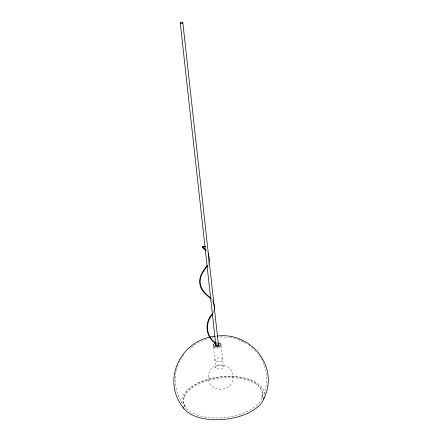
<?xml version="1.0" encoding="UTF-8"?>
<svg xmlns="http://www.w3.org/2000/svg" width="442" height="442" viewBox="0 0 442 442"><rect width="100%" height="100%" fill="white"/><g stroke="black" fill="none" stroke-linecap="round" stroke-linejoin="round"><path stroke-width="0.33" stroke-dasharray="2.21 1.66" d="M208.005 263.543L208.364 262.222M213.282 311.809L213.635 310.505M208.049 264.714L208.469 263.73M213.326 312.964L213.746 311.991M217.144 343.843L216.889 344.274L217.144 344.136M183.894 354.777C171.739 369.7 172.601 393.026 185.507 407.198L183.441 402.132L183.458 402.59L184.11 396.982L183.988 397.413L187.137 392.209L192.878 387.253L200.563 383.098C213.204 378.009 227.116 376.413 240.586 378.391L249.166 380.634L256.073 384.098L260.542 388.407L262.476 393.297L262.393 392.844L261.769 398.225C269.703 384.164 267.526 365.827 257.714 353.252M189.568 348.865L190.612 347.964M191.137 347.517C195.883 343.036 202.088 340.677 208.232 338.787M212.077 337.876L213.353 337.633M220.453 336.931L228.575 337.401M229.79 337.544L238.365 339.517M243.735 342.213L238.962 339.815L242.277 341.5M244.338 342.517L246.144 343.428M248.548 344.649L256.852 352.257M206.193 250.343L207.132 251.631M211.497 298.786L212.425 300.057M212.022 300.345L212.961 302.129M221.116 345.655L223.425 366.611M213.447 347.252L215.685 367.517M181.585 402.927A41.681 21.343 -6.3 0 1 221.862 376.717A41.681 21.343 -6.3 0 1 264.471 395.043M216.69 344.335A1.298 0.663 -6.3 0 1 217.022 344.274M220.735 346.705A3.895 1.995 -6.3 0 1 220.171 347.185M219.414 347.594A3.895 1.995 -6.3 0 1 213.574 347.064M215.845 343.141A3.895 1.995 -6.3 0 1 217.851 342.904M216.458 344.003A2.022 1.033 -6.3 0 1 216.972 343.909M208.436 375.728C206.21 391.794 231.641 394.518 232.89 378.418C235.116 362.352 209.685 359.628 208.436 375.728M196.889 414.856A39.841 20.398 -6.3 0 0 261.83 398.01A39.841 20.398 -6.3 0 0 209.956 378.954A39.841 20.398 -6.3 0 0 196.889 414.856M216.215 361.55A3.895 1.995 -6.3 0 0 222.569 359.904A3.895 1.995 -6.3 0 0 217.492 358.037A3.895 1.995 -6.3 0 0 216.215 361.55M217.011 368.783A3.895 1.995 -6.3 0 0 223.365 367.136A3.895 1.995 -6.3 0 0 218.293 365.274A3.895 1.995 -6.3 0 0 217.011 368.783"/><path stroke-width="0.66" d="M202.558 246.973C202.911 247.785 200.546 247.177 205.055 246.288M209.016 261.692L209.188 257.515L208.11 253.487M214.287 309.986L214.453 305.864L213.387 301.886M263.714 398.822C279.836 367.18 251.028 331.649 217.11 336.064M207.182 265.46C202.69 270.918 197.894 278.04 200.248 285.631C201.513 291.554 206.674 294.969 210.84 298.72M212.469 313.698C204.243 322.03 205.326 337.412 215.862 343.511M207.607 265.725C204.403 270.327 200.127 274.791 200.187 280.681C199.574 288.433 205.613 294.029 211.165 298.333M212.895 313.964C204.845 322.19 205.712 336.975 216.127 343.069M202.74 247.095L205.171 246.332M205.182 246.415L202.734 247.139L205.165 246.465M202.629 246.99L205.105 246.288L202.685 247.023L205.48 249.498M215.132 336.252C180.712 339.55 160.65 380.766 183.75 408.231M202.353 247.41L205.508 250.244M182.833 22.625L218.403 344.782M180.259 22.929L215.823 345.086M264.106 397.568A41.681 21.343 -6.3 0 1 225.901 419.204A41.681 21.343 -6.3 0 1 183.032 407.104M218.812 342.992A3.895 1.995 -6.3 0 1 220.044 346.009A3.895 1.995 -6.3 0 1 213.9 346.318A3.895 1.995 -6.3 0 1 215.845 343.141M217.994 343.926A2.022 1.033 -6.3 0 1 218.746 345.412A2.022 1.033 -6.3 0 1 215.668 345.777A2.022 1.033 -6.3 0 1 215.989 344.163M218.182 344.473A1.298 0.663 -6.3 0 1 217.204 345.594A1.298 0.663 -6.3 0 1 215.95 344.738M202.657 247.222L205.094 246.57L202.657 247.222M180.701 23.349A1.298 0.663 -6.3 0 0 182.817 22.802A1.298 0.663 -6.3 0 0 181.126 22.177A1.298 0.663 -6.3 0 0 180.701 23.349"/></g></svg>
